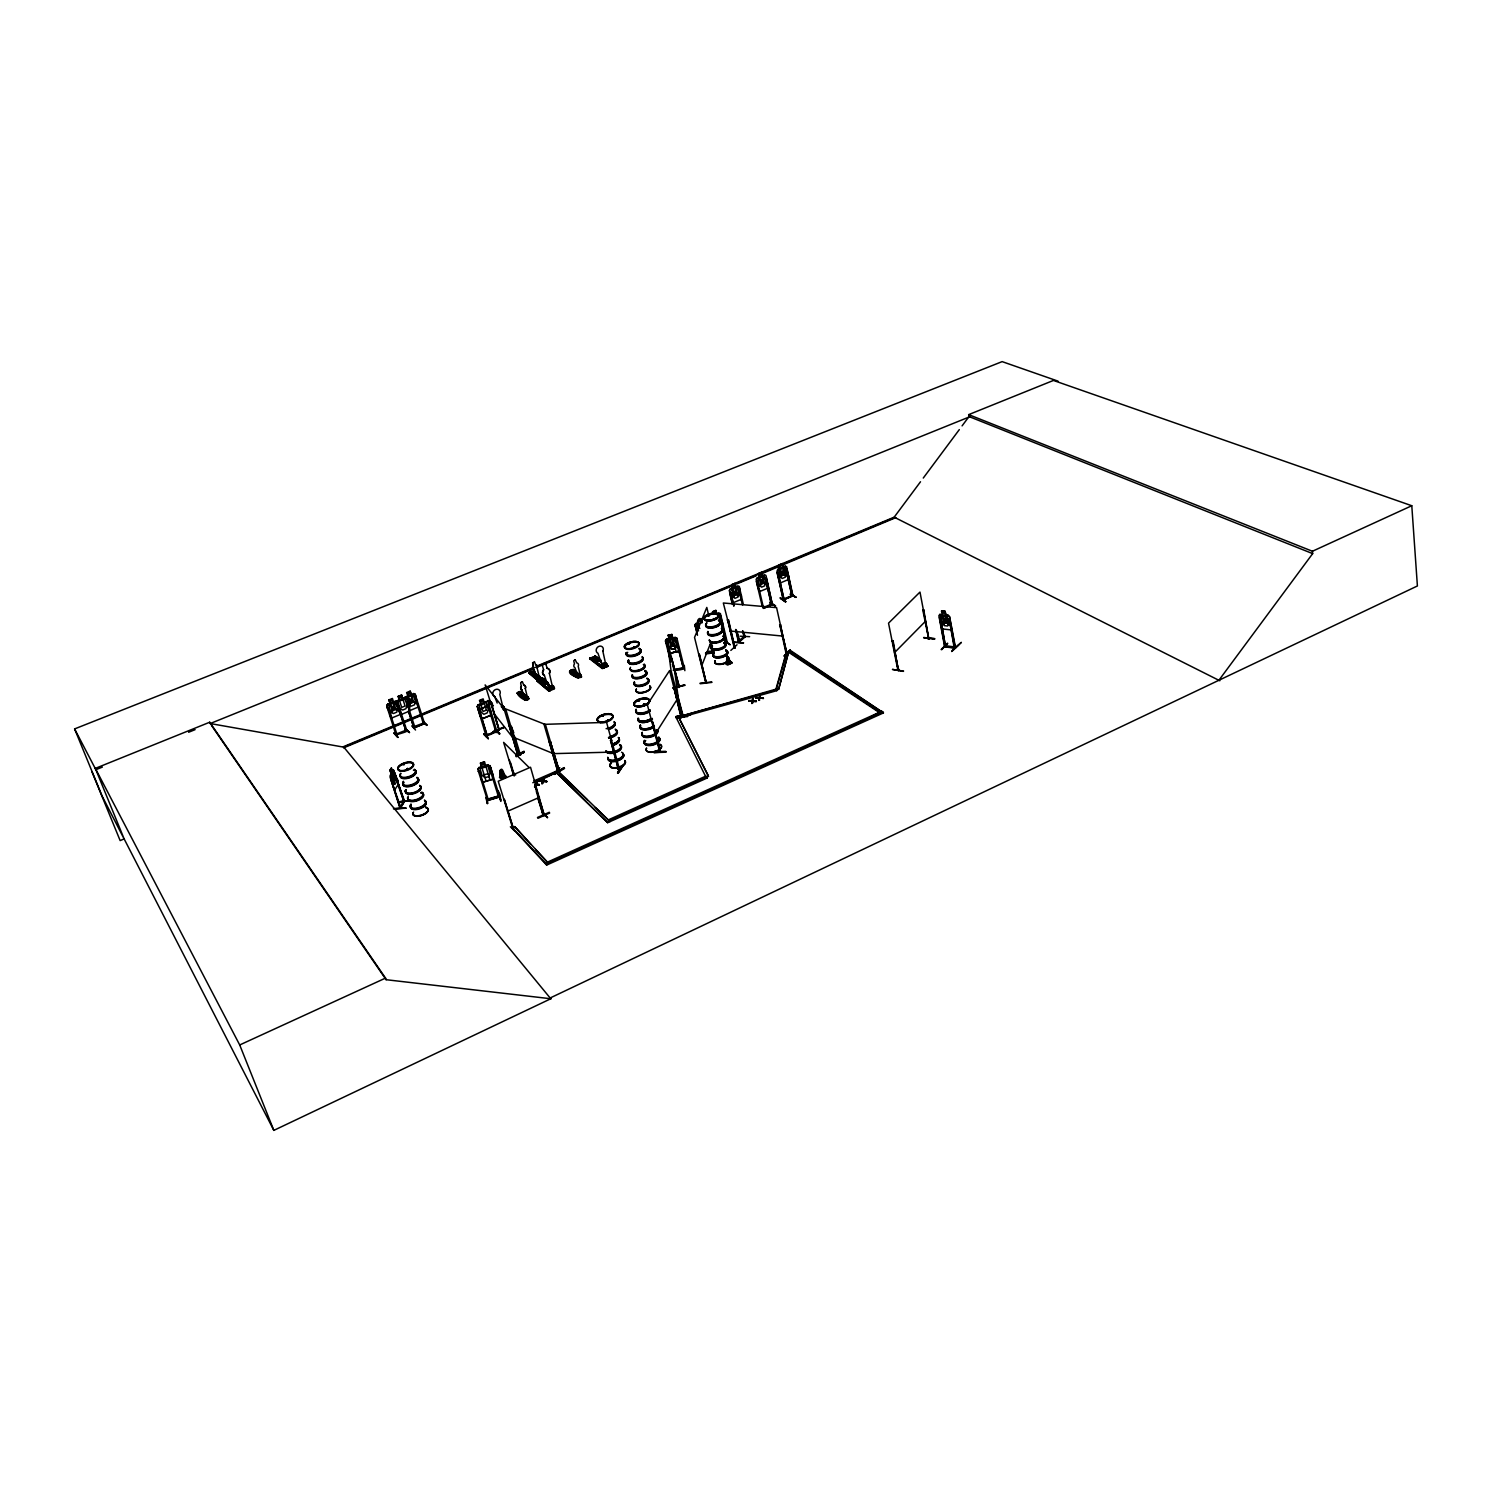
<?xml version="1.0" encoding="UTF-8"?>
<svg xmlns="http://www.w3.org/2000/svg" width="1492" height="1492" viewBox="0 0 1492 1492"><rect width="100%" height="100%" fill="white"/><g stroke="black" fill="none" stroke-linecap="round" stroke-linejoin="round"><path stroke-width="1.5" d="M726.697 663.474L727.014 656.088L730.726 662.635L726.697 663.474L726.772 656.238L730.688 662.15M526.247 697.641L525.855 696.783L526.751 697.342M526.583 697.193L520.111 691.934L528.653 698.834M404.574 801.484L400.322 808.31L390.121 777.276L393.571 770.133L404.668 801.446M393.422 786.732L390.102 775.318M579.064 674.496L579.157 676.864M892.514 669.479L903.611 671.083M903.275 671.4L892.552 669.386M604.857 664.145C598.796 661.012 614.741 669.945 604.484 663.325M603.477 663.474L604.596 664.089L603.365 663.567L604.26 666.924L603.533 663.418L603.868 664.369M513.472 828.974L504.24 799.171L513.64 829.216L512.483 828.116M550.94 689.397C548.981 682.627 552.45 688.763 550.268 685.686M400.471 710.565L400.36 714.463L391.874 717.95L389.71 715.116M525.762 697.118L526.378 699.207M538.127 678.562L537.922 676.92M550.604 685.667L550.846 687.103L551.145 686.189M580.22 676.417L578.635 674.552L579.456 675.261M604.204 664.63L604.316 664.052M480.2 715.768L482.364 718.678L490.831 715.246L491.036 711.292M898.352 669.386L898.818 669.125M892.533 641.187L898.389 670.542L893.074 640.646L892.141 641.168L893.074 640.646M537.903 676.156L538.481 676.995M551.275 686.637L550.473 686.73M604.129 663.586L604.316 664.406M493.125 775.336L492.826 779.328L483.184 782.181L480.797 778.955M722.296 626.621L722.632 622.742M741.449 595.625L741.095 599.43L739.267 586.543L737.831 585.834L730.148 589.06L729.364 590.701L732.479 604.111M767.671 588.258L767.988 584.435L767.671 588.258L759.969 591.429L758.309 588.463L760.025 591.466M788.634 575.819L788.261 579.605L780.67 582.794L778.917 579.903M394.037 732.758L397.991 737.44L394.056 733.318M411.736 725.914L415.541 730.017M699.263 654.746L706.257 683.094L699.468 654.223M483.93 734.456L488.369 738.708L483.818 734.027M532.588 662.616L533.371 665.73A2.592 2.257 -49.2 0 0 533.912 669.479L536.915 677.965L533.912 669.479A2.592 2.257 -49.2 0 1 533.297 665.674L532.663 663.287M532.607 662.989L534.416 661.646L535.684 664.761A2.592 2.257 -49.2 0 1 537.139 668.043L539.227 676.976M504.818 776.717C500.305 756.537 496.482 784.643 504.818 776.717L501.014 769.965L504.893 776.138M671.736 642.567L674.384 638.874L672.967 643.388L676.529 646.894L672.37 644.283L669.908 648.386L671.363 643.723L667.968 640.329L671.922 642.772M543.815 815.247L538.127 796.56M679.121 647.565L678.692 651.202L669.889 653.198M667.763 650.176L669.833 653.328L678.804 651.258L679.27 647.584M542.529 814.017L543.498 814.222L542.529 813.942M537.922 798.5L543.237 815.527M407.465 769.182L406.514 769.518L408.099 769.014M500.603 777.593L500.342 770.114M404.369 764.426L403.12 764.874L403.698 763.941M604.521 664.369L604.111 664.388M404.22 764.613L403.884 764.035M759.204 697.435L760.211 695.626L759.353 698.051L755.791 697.566L759.353 698.051M755.791 697.566L759.055 697.883L758.906 700.382L759.782 697.92L763.4 698.405L759.782 697.92M752.397 699.058L752.341 701.109L753.218 698.685L753.068 701.147L756.388 701.482L752.919 700.55L753.218 698.685M751.875 703.459L752.192 701.557L748.779 700.643L752.043 700.96L751.875 703.459L752.77 700.998M752.695 703.105L752.919 700.55M391.296 773.826L390.979 776.138L394.858 784.494L396.182 782.405L395.958 778.47L391.464 768.007L389.99 770.282L391.221 773.788L389.897 770.226L391.333 768.026M486.467 797.511L487.325 803.722L485.963 797.679M486.355 797.045L487.884 803.405M559.798 767.653L554.465 774.273M758.906 700.382L759.055 697.883M763.4 698.405L760.062 698.07L760.211 695.626M780.279 597.882L785.818 601.705L780.335 597.807M785.277 601.91L780.353 598.255L785.818 601.705M718.137 614.853L717.111 614.872M730.838 650.419L737.011 644.768M950.646 629.736L951.262 626.323M951.374 626.36L950.758 629.866L942.422 628.953L940.725 625.204L942.496 628.897M743.762 636.394L744.695 635.928M947.606 643.705L941.135 649.561M405.675 808.235C368.841 809.858 430.535 806.874 394.261 808.72M660.005 750.886L660.117 750.83M665.712 751.353L653.925 751.614L665.898 751.875L653.85 752.565L665.656 752.21M679.326 686.898L667.26 641.448L670.99 670.225L682.888 716.757L683.019 715.116M683.355 716.626L675.447 687.439M406.868 705.231L405.955 708.681L402.598 710.08L399.912 708.122L397.86 701.818L399.296 699.935M679.401 687.346L671.68 658.774L678.86 687.514M883.45 712.915L790.928 651.556L786.657 652.694L776.269 689.658L778.6 689.397L788.727 651.556L790.741 650.68L883.45 712.915L546.669 865.08L512.688 828.564M778.6 689.397L788.727 651.556L786.452 651.817L776.045 688.763L776.735 690.684L677.834 718.193M400.49 806.631L400.192 807.116M517.761 754.635L503.979 708.681L485.142 684.903L499.13 730.334L491.036 702.266M518.19 754.448L509.294 725.597L517.612 754.635M543.274 778.973L542.976 781.193L544.151 778.582L543.666 781.23L546.855 781.659L543.498 780.633L544.151 778.582M542.939 783.375L543.256 781.118L542.062 783.766L542.566 781.062L539.433 780.652L542.734 781.677L542.062 783.766M712.038 652.172C715.992 654.559 711.05 648.274 705.511 653.104L713.232 652.06M713.717 651.407L713.344 655.566M712.728 655.697L713.903 651.836M712.281 653.16L712.262 652.172M536.691 781.845L536.02 783.915L539.377 784.941L536.188 784.512L536.691 781.845L535.497 784.456M535.255 786.06L535.777 784.4L539.19 784.344M498.925 730.297L498.776 729.29M696.447 626.621L695.403 626.752L696.447 626.621L697.491 630.892M699.879 628.43C693.817 623.283 700.494 612.615 702.079 622.649L694.974 624.644L697.51 635.275M697.212 633.895L695.104 624.682L695.925 623.432L698.573 623.041L696.969 624.477L698.536 630.892M550.175 686.339L550.66 685.854M575.259 659.744L573.711 660.769L574.476 663.921A2.611 2.257 -50.9 0 0 574.924 667.67L578.299 677.331L581.227 676.062M668.043 635.331L671.904 634.473L672.668 638.091L674.888 638.837L676.529 645.309L675.298 648.479L671.717 649.281L669.106 646.95L667.465 640.516L669.087 638.93L668.043 635.331L671.81 634.678M676.51 645.271L675.298 648.461L671.717 649.262L669.106 646.95M713.325 619.311L714.705 618.527M714.053 618.807L714.966 619.199M714.873 619.068L713.866 618.844M701.632 665.936L711.218 641.523M709.315 615.319L709.185 615.674M708.775 615.394L708.308 615.208A7.516 3.171 -13.6 0 1 718.846 616.14A7.516 3.171 -13.6 0 1 707.525 620.933A7.516 3.171 -13.6 0 1 708.196 615.17A7.479 3.171 -13.6 0 1 718.808 616.159A7.479 3.171 -13.6 0 1 707.525 620.914A7.479 3.171 -13.6 0 1 708.196 615.189L708.29 615.823M793.017 595.979L786.582 566.792L785.184 566.083L777.612 569.235L779.029 579.828M784.083 598.684L783.002 598.889M784.177 599.747L777.966 572.443L783.878 599.56M645.476 704.746L643.873 704.112M645.327 704.895L644.88 704.019L643.388 705.343M645.215 704.765L643.91 705.25L643.91 704.149M645.029 704.765L643.425 705.194M638.408 700.643L639.527 700.68M638.93 700.606L638.408 700.718M772.315 603.663L771.233 604.092M772.558 604.596L763.773 608.326L763.102 607.281L763.363 608.27M388.946 699.972L390.102 703.403L388.778 699.916L392.452 698.461L393.478 702.005L395.641 702.378L397.693 708.681L396.779 712.132L393.422 713.549L390.736 711.591L388.666 705.287L390.102 703.403L387.435 704.317L386.726 706.052L391.967 717.857M387.566 704.466L386.689 706.014L396.163 735.444L395.79 734.232L406.756 729.868M607.207 721.251L608.232 719.946L608.4 720.897M608.661 720.45L607.337 720.356M405.264 696.988L404.556 698.704L409.685 710.64L418.077 707.133L415.28 694.172L413.638 693.5L405.264 696.988L404.686 698.704M401.124 714.556L395.921 702.583L396.667 700.886L405.097 697.603L406.775 698.144L409.703 707.208L409.554 711.05L401.124 714.556L398.979 711.572M395.958 702.62L399.166 699.916M603.234 716.123L602.824 715.768M603.104 716.309L602.395 716.029M633.783 648.087L634.361 646.763M727.481 643.294L720.375 613.51L716.682 613.734L715.862 610.303L712.523 611.757M487.325 736.302L478.69 708.159L487.474 736.227L486.28 736.675L477.235 706.574L478.018 704.858L486.56 701.352L488.22 702.023L497.078 732.124L496.09 732.516L496.948 730.968M477.291 706.63L478.074 704.895M633.018 647.715L634.156 646.801M598.721 660.695L596.576 661.329M628.636 643.891L629.829 643.5L628.822 643.481A7.591 3.226 -14.7 0 0 627.61 649.374A7.591 3.226 -14.7 0 0 639.21 644.488A7.591 3.226 -14.7 0 0 628.729 643.406L629.102 643.929M729.439 590.739L730.203 589.079M574.551 673.172L575.539 672.817M543.312 682.777C545.513 685.537 546.184 679.793 543.405 683.056M488.108 700.811L492.808 705.958L487.996 700.457L491.931 704.093M492.192 704L489.674 700.587M503.811 710.136L505.023 709.148L503.289 706.275L503.308 707.879M501.704 706.35L505.546 709.39L501.685 706.126M528.373 698.965C527.03 704.429 510.898 691.15 520.428 691.99M517.183 693.37C523.431 693.295 534.397 708.831 517.966 692.717M548.702 688.763L549.69 690.852L528.97 673.06C532.737 665.245 549.933 690.348 531.935 671.493M526.303 697.771C521.79 694.862 520.428 688.558 517.593 693.202M529.828 672.388L538.053 679.289L529.194 672.799M525.016 700.382L524.867 698.797M525.259 700.102L526.266 699.841L517.295 693.146M529.063 673.041L536.952 679.737L540.869 678.039M536.915 680.856L549.019 691.132L536.822 680.856L542.23 677.704L537.12 680.277L549.69 690.852M527.963 699.133L527.59 696.577L524.606 698.909L524.046 698.088L524.401 699.263L527.944 697.752L527.59 696.577M537.12 680.277L538.649 680.054M539.712 678.562L531.805 671.885M541.764 678.785L553.196 689.323L554.483 688.278L553.98 686.507L552.32 685.63L553.98 688.11L549.522 690.013L547.471 687.719L547.974 689.49L553.234 687.234L552.73 685.462M549.112 684.455L542.305 678.058L547.9 682.758L542.678 684.996L547.9 682.758M548.925 691.132L554.222 688.875M538.127 679.848L550.1 690.647M550.268 690.33L540.384 681.527M575.185 659.688L576.733 662.896A2.611 2.257 -50.9 0 1 578.206 666.271L580.239 675.279C574.942 676.1 580.649 677.853 577.926 678.077C563.342 671.904 573.338 664.928 577.441 674.16M573.115 669.833L578.131 673.862C572.667 670.374 572.965 667.95 569.608 671.344M569.795 671.102C567.109 675.913 587.102 680.165 580.164 675.223M608.251 666.047L602.376 668.64L589.62 658.737L595.495 656.238M590.701 658.326L589.638 658.737M602.078 666.271L602.563 668.043L604.092 667.875L590.422 658.382L602.264 666.458M581.246 675.018L580.108 674.44L581.227 676.622M594.002 656.629L606.573 666.812M594.804 656.555L589.899 658.159L603.421 668.174M534.509 673.843L533.558 674.869M606.442 666.831L607.58 666.383M607.524 666.42L605.957 663.045L605.938 664.63C602.6 670.393 599.933 663.194 601.257 667.017L606.423 664.817L605.957 663.045M521.379 695.123L523.058 694.619L521.547 694.787M533.222 674.608L534.378 674.03M487.213 799.246L487.604 800.626L477.776 769.238L481.506 766.72L480.368 763.102L484.508 761.89L490.066 780.148M477.944 769.294L478.783 767.653M899.005 669.964L897.942 670.523L888.542 623.152L919.986 592.063L928.919 639.191M406.85 768.809L407.745 769.424M407.279 769.201L407.409 769.592M407.447 769.238L407.764 768.399M732.18 662.821C721.923 669.311 725.187 656.443 732.255 662.69L727.723 664.742M676.212 716.831L687.364 716.16M510.376 826.773L515.076 831.38M403.996 801.596L399.968 808.254L390.755 778.917L400.807 807.526M403.493 801.465L400.546 806.799M404.145 801.484L399.912 808.328L399.893 806.612M404.108 801.54L394.653 772.893L404.145 802.174L397.916 784.512M410.225 800.831L398.644 801.875L410.431 800.607M618.303 773.098C632.422 751.185 608.344 788.13 621.866 765.713A8.001 3.786 -15.6 0 0 624.7 760.472M652.452 722.053L660.341 751.893M681.117 717.689L674.123 688.26L681.452 717.074M618.322 768.585C621.25 768.716 616.606 768.455 618.9 769.574M619.646 769.853L618.583 769.891L619.628 768.548M617.576 772.576L621.94 765.75A8.001 3.786 -15.6 0 1 612.074 767.503A8.001 3.786 -15.6 0 1 611.328 762.654M617.669 773.173L622.164 766.235A8.001 3.786 -15.6 0 0 624.831 760.92M655.137 734.213L677.032 699.599M398.271 784.344L394.876 789.66L393.384 786.825M610.489 740.48L611.701 740.218L610.489 740.48L618.546 769.947M424.157 722.613L424.642 723.545L413.899 728.077L408.379 711.087M405.731 731.211C410.039 731.248 392.172 735.575 397.376 734.941M498.514 797.064L499.391 795.665L499.615 797.008L487.604 800.589M520.801 682.739L522.48 682.012M487.287 800.439L499.727 796.728M558.605 770.432L558.773 770.226M549.373 741.99L550.417 741.953L549.373 741.99L557.822 771.513M745.03 636.842L743.948 632.608M502.524 775.448C492.323 779.309 511.514 779.104 504.427 774.74M501.368 779.085L506.366 776.81M1218.871 680.296L1312.662 553.625L1312.438 551.257L968.681 414.627L969.017 416.566L962.079 425.873M731.658 584.771L734.903 583.353L735.668 586.934L737.589 587.363L739.062 593.648L738.036 597.024L734.978 598.311L732.684 596.315L731.602 584.733L894.174 517.183L920.508 481.767M923.268 478.055L959.319 429.603M706.331 683.019L699.058 654.279M513.808 732.833L511.234 726.231L519.328 754.915L520.54 754.971M939.885 614.48L938.86 615.599L944.66 646.913L955.216 648.087L949.471 616.681L948.091 615.226M759.316 577.05L757.936 578.859L759.372 585.144L761.629 587.139L764.669 585.852L765.694 582.495L764.258 576.229L762.375 575.781L761.629 572.219L758.346 573.581L759.186 576.994L758.346 573.581M543.741 815.247L536.374 791.692M683 667.801L684.194 667.036M644.488 705.157L643.388 704.653L644.581 704.41M643.929 704.858L644.581 704.205M606.946 720.916L608.848 720.412M607.3 720.934L607.878 720.543M481.692 766.869L479.995 768.678L482.103 775.411L485.049 777.705L488.872 776.567L490.047 773.08L487.959 766.347L485.739 765.694M726.66 662.989L726.79 656.312M934.533 639.117L923.623 637.55L934.421 638.52M934.85 638.8L924.014 637.774M922.858 610.34L923.753 609.836L928.751 639.247L922.858 610.34L923.753 609.836M894.454 652.713L925.544 621.194M498.142 796.038L488.201 798.947L488.481 800.365L479.473 770.916L478.391 771.457L479.473 770.916M487.082 799.339L488.22 799.003M488.22 799.246L499.205 795.982M408.659 769.312L406.626 769.182M408.062 768.753L407.558 768.436M500.678 777.015L502.319 775.896M955.216 646.763L945.667 646.222L954.936 647.024M954.19 647.957L954.19 646.95M952.381 650.344C978.92 626.286 935.764 666.383 958.629 644.973M941.694 649.691L947.606 643.201L941.583 649.095M949.583 616.644L955.589 647.882L944.921 646.651L939.475 617.52L940.445 617.613L945.63 646.987L944.473 645.85L945.611 645.663M667.465 640.516L669.087 638.949M954.246 648.013L949.098 618.546L954.656 647.733M949.882 618.844L948.893 618.732M940.445 617.613L945.518 647.024M784.065 656.014L790.256 650.176M948.073 615.338L945.686 615.096L945.107 611.366L941.545 610.993L942.31 614.816L939.811 614.368M941.489 611.049L945.107 611.366M570.093 671.158L579.082 677.592M786.657 652.228L785.65 652.097L786.769 652.209M790.089 649.71L784.195 655.958M488.928 700.96L492.285 703.963M529.473 672.873L532.551 670.99L533.409 671.885L529.958 673.358L533.409 671.885M517.836 693.109L525.799 700.065M536.71 678.189L537.81 679.196M537.978 680.389L548.366 689.192M537.362 675.223L540.869 678.058L539.88 678.3M521.006 682.441L522.181 681.937M397.823 737.421L394.093 733.225M785.911 651.855L786.023 653.198L779.812 624.719L787.011 653.216M780.502 624.999L786.34 652.899M743.277 643.071L733.505 642.157L743.613 642.847M749.637 636.674L740.013 636.189M738.782 641.318L743.818 636.674M744.154 636.711L739.062 641.019M744.676 636.767L738.559 642.362L735.593 629.531M735.929 629.549L738.894 642.399L744.937 636.86M735.183 647.64L733.896 646.596M728.506 619.926L727.387 620.038L728.506 619.926L735.015 647.901M683.989 667.334C687.476 670.785 657.879 671.587 684.362 668.267L676.92 638.278L675.261 637.364L666.327 639.434L665.413 640.945L670.803 662.262M673.657 669.666L674.086 670.617M674.142 670.374L672.37 663.996M791.543 595.271L792.644 594.842M791.935 596.166L785.855 569.142L792.177 596.315M726.604 643.649L720.58 615.525L719.648 615.916L726.38 643.481M783.039 599.933L792.849 595.812L783.281 600.101L776.903 570.914M898.482 670.505L892.682 640.609M495.997 731.434C501.219 729.924 482.177 738.316 486.989 735.276M424.176 722.352L423.541 723.713M744.564 637.308L743.594 632.589M736.656 631.153L739.622 641.821L736.992 631.191M643.518 704.317L643.761 705.138M639.21 700.811L638.651 700.158A8.038 3.618 -14.9 0 0 637.382 706.76A8.038 3.618 -14.9 0 0 649.635 701.445A8.038 3.618 -14.9 0 0 638.501 700.102A8.001 3.618 -14.9 0 0 637.382 706.742A8.001 3.618 -14.9 0 0 649.598 701.464A8.001 3.618 -14.9 0 0 638.52 700.102L638.763 700.625M720.338 641.429L719.331 641.858M640.982 669.889L639.937 670.337M598.497 660.583L596.222 660.695M543.554 682.888L545.736 682.515M942.31 614.816L940.743 615.823L942.012 622.574L944.324 625.652L947.625 626.006L948.875 623.302L945.051 611.422M554.278 773.788C584.566 754.784 533.688 787.608 564.032 767.765M554.465 774.385L564.573 768.436M557.747 771.327L558.735 771.271L550.287 741.916L559.537 771.233L558.661 770.916M550.977 742.195L549.951 742.121M516.418 755.978L524.158 751.278L516.251 756.761M516.232 756.369L524.214 751.744M713.549 653.011L711.404 644.302M605.845 666.253C607.766 661.329 600.866 664.649 604.614 663.772M726.138 642.492L727.257 642.231L726.399 642.66M406.943 730.931L398.737 705.716M413.918 727.798L424.567 723.545L415.168 694.265M771.42 604.82L765.21 577.777L771.7 605.006M545.065 683.429L545.736 682.348M714.09 619.068L713.605 618.546M558.418 770.226L557.262 770.245L558.791 770.935M500.454 770.021L501.293 776.399M124.06 838.746L273.838 1130.377L550.958 998.67L550.324 997.906M1312.438 551.257L1411.786 505.732L1417.4 585.964L550.156 997.98L550.772 998.745L386.092 979.703L211.51 725.448M385.533 978.099L209.719 722.221L95.339 768.38L239.708 1044.959L385.533 978.099L386.092 979.703M542.696 812.562L547.639 817.579L542.23 812.133M585.89 845.852L545.68 864.017L545.382 863.066L881.958 711.143L867.337 718.752M590.123 843.95L615.506 832.48M619.74 830.559L662.075 811.443M666.309 809.541L681.117 802.845M685.35 800.943L757.302 768.455M761.535 766.534L786.937 755.064M791.152 753.162L803.852 747.417M808.086 745.515L833.487 734.045M837.721 732.143L863.103 720.673M535.479 849.452L548.086 862.917L514.74 826.605L512.409 827.65L546.389 864.129L883.264 711.982M608.699 819.705L705.735 776.157L706.854 777.108L707.096 778.041L607.673 822.689L555.322 771.588L607.673 822.689M615.282 817.803L608.96 820.656L610.004 821.644L557.56 770.618L534.005 780.894M619.516 815.919L642.698 805.493M646.913 803.61L672.221 792.252M676.435 790.35L705.958 777.09L707.096 778.041M607.412 821.756L706.854 777.108M734.139 647.603L727.611 619.851M537.456 817.467L549.336 812.263M537.903 818.325L549.709 812.972M535.274 785.613L544.375 815.62M748.779 700.643L752.192 700.513M748.928 701.24L756.239 700.886M758.757 699.785L759.726 700.009M752.919 701.594L756.388 701.482M507.485 811.35L539.489 797.288M536.411 780.857L553.457 773.415M532.793 782.74L556.274 772.483L537.325 781.771M539.433 780.652L542.79 780.577M536.859 782.442L535.815 782.237M539.6 781.248L546.687 781.062M535.068 784.344L534.565 787.049L535.945 784.997L539.377 784.941M543.442 781.715L546.855 781.659M509.443 760.099L514.031 775.821M499.428 733.859L495.624 729.569M495.978 731.416L485.926 735.481L486.392 736.638M574.569 670.374L571.175 672.09L575.408 671.046M594.338 661.348L599.467 659.166L594.338 661.348L595.625 662.355L600.754 660.154M600.847 660.508L595.625 662.355M576.154 671.661L572.76 673.377L577.012 672.332M526.005 697.249L526.807 696.708L527.385 698.685M525.781 697.23L526.862 696.764M548.888 688.316L552.394 686.805L554.483 688.278M502.879 706.462L504.483 707.357M527.31 696.689L528.41 697.286M548.273 688.95L552.73 687.047M605.547 663.231L607.263 664.071M604.148 666.831L605.733 666.159M601.518 666.57L602.88 667.521L607.244 665.656L606.852 664.238M726.287 643.556L727.331 643.108M537.847 676.305L539.265 678.17L538.612 676.137M539.377 676.044L539.712 677.2L536.243 678.673L535.908 677.517L536.449 678.338L539.377 676.044L540.831 678.095M539.116 676.156L540.197 676.715M591.074 658.793C602.339 652.563 592.436 662.019 589.806 657.804M591.932 659.464L597.042 657.282L591.932 659.464L593.294 660.807L598.329 658.27L593.201 660.452M546.576 681.378C535.068 687.887 545.568 679.364 547.806 682.404M574.01 669.927C564.312 672.985 577.311 670.971 573.17 669.255M533.875 672.109C527.086 676.193 533.054 670.747 534.751 673.023L531.283 674.477L534.751 673.023M532.719 675.522L536.188 674.067L531.935 674.85M409.517 732.572L405.097 728.749L409.442 732.516M422.814 721.289L427.178 725.187L422.684 721.419M478.839 708.308L477.832 708.719M496.034 732.497L487.53 704.41L488.667 704.131M790.256 594.226L796.206 597.304L790.797 593.984M763.438 607.505L771.122 604.241M783.971 598.814L791.804 595.7M763.587 608.214L772.315 604.484M775.691 605.994L769.685 602.302L775.094 605.696M406.663 702.284L415.018 727.611L413.396 726.902L423.131 723.154M424.176 722.65L423.541 724.012L414.701 696.559L415.69 696.149M720.17 620.747L718.64 614.368L716.664 613.939L718.939 612.839M482.308 718.846L490.831 715.246M489.208 705.306L478.298 709.894L489.227 705.306M741.095 599.43L733.318 602.637L731.621 599.653M712.672 611.832L715.843 610.508M388.162 707.544L387.155 707.954L388.293 707.674L397.096 734.81M396.947 703.888L397.935 703.478L396.947 703.888L406.122 731.304L397.077 704.019M782.33 563.584L783.058 567.147L784.923 567.594L786.321 573.861L785.296 577.199L782.274 578.467L780.055 576.471L779.085 564.946L782.33 563.584L783.132 566.997M532.737 667.801L343.421 746.69L550.772 998.745M537.045 666.01L730.67 585.312M124.153 838.914L120.143 840.593L91.87 771.55M894.771 517.482L343.794 747.156L210.204 723.545L209.719 722.221M343.57 747.884L532.663 669.05M536.952 667.26L732.497 585.722M736.787 583.932L756.127 575.875M895.815 517.631L760.398 574.271M732.311 603.98L729.625 592.641L730.707 592.38L733.933 605.994M742.457 604.894L738.559 588.911L739.472 588.538M762.263 606.479L756.351 581.47L757.246 581.097L763.624 608.438M765.21 577.777L766.291 577.516L772.408 604.726L765.937 575.408L764.519 574.7L756.892 577.889L756.127 579.53L758.197 588.538M783.468 600.008L777.071 572.816L778.153 572.555M785.855 569.142L786.937 568.881L792.7 595.83M761.741 580.313L758.29 578.616L761.218 581.6L759.987 586.505L762.076 582.067L765.638 584.137L762.58 581.078L763.755 576.341L761.797 580.388M397.543 701.538L393.552 701.837M387.472 704.373L395.884 700.867M405.115 697.473L402.747 698.387L401.646 694.992L398.028 696.484L399.334 699.99M488.332 799.246L487.045 799.6M499.708 796.989L490.01 765.676L493.237 775.467M968.681 414.627L1053.445 380.441L1411.786 505.732M102.351 767.093L95.88 769.704L74.6 728.917L1002.139 361.624L1058.014 381.131M188.626 732.255L195.098 729.644M210.204 723.545L969.651 416.809M523.58 751.763L515.896 754.784L523.934 752.546L516.288 755.623M516.101 755.362L523.748 752.285M493.125 731.695L504.352 727.014L493.106 731.658M493.255 731.826L504.464 727.462M608.065 719.965L606.908 721.233M597.994 660.881L596.744 661.105M575.147 672.817L574.028 672.873M486.765 735.052L495.661 731.639M406.346 729.774L406.775 730.744M414.086 727.984L408.528 711.236M713.493 618.751L714.388 618.788M633.69 647.155L633.317 647.882M734.773 646.894L733.728 646.857M708.308 775.672L706.108 777.369L708.308 775.672L678.077 716.048L675.764 716.757L706.108 777.369M544.319 814.072L544.356 815.583L530.537 767.242L498.235 781.248L513.117 829.421M499.708 793.669C504.296 818.772 493.721 772.203 500.566 799.675M489.488 767.951L490.626 767.615L489.544 768.156L498.664 797.325M483.24 781.957L492.677 779.178M486.168 781.304L480.555 763.177L484.508 761.964M485.627 765.527L490.215 765.638M482.065 768.082L485.907 766.944M484.154 774.814L487.996 773.695M683.392 668.23L676.249 640.478L683.429 668.491M776.53 689.789L677.461 717.13L778.395 688.483M544.673 683.261L543.722 683.355M673.023 687.663L684.828 684.921L673.172 688.26M673.116 688.073L684.94 685.35M677.07 718.473C690.982 715.004 698.741 712.617 677.032 718.193M607.785 720.99L606.554 720.934M667.036 639.341L675.242 637.55L676.808 638.408M668.994 635.909L671.307 635.387L671.605 636.562L669.293 637.065L668.994 635.909L671.307 635.405M669.293 637.065L671.605 636.543M669.087 638.874L666.309 639.378L665.544 640.907L669.833 653.328L678.804 651.295M669.386 640.087L672.967 639.285L669.386 640.087L671.027 646.521L674.608 645.719L671.027 646.521M671.307 659.893L666.905 642.586L665.861 642.828M676.268 640.646L677.331 640.422M682.926 667.521L684.082 667.073M673.974 669.852L682.982 667.614M684.865 670.673L684.306 665.413M668.062 635.405L671.904 634.492L676.174 651.929M520.503 755.008L519.869 754.169M557.579 769.947L558.549 769.909M619.385 768.846L619.665 769.909L606.573 722.37L544.02 724.366L557.766 771.289M705.623 654.018L713.493 652.825M700.233 683.746L711.833 682.404M700.084 683.168L711.74 681.956M393.459 770.152L397.618 780.185M410.039 800.402L398.644 801.875M712.393 653.198L710.378 644.432M520.82 691.617L529.026 698.666M537.325 679.569L529.101 672.444M687.402 716.179L675.839 716.589L675.988 717.652M677.834 717.111L687.532 716.608M595.103 656.163L600.567 660.378M495.605 729.551L499.969 733.728M665.898 751.875L653.906 751.707M422.553 720.841L426.563 725.448M552.544 753.665L614.741 752.043M786.732 653.254L776.586 607.654L723.322 602.992L734.773 647.901L728.283 620.112M730.11 644.861L724.739 640.795M519.589 753.665L520.428 754.971L515.057 737.048M790.331 594.096L795.777 597.415M729.159 661.777L730.11 661.833M929.106 637.606L928.117 638.222M779.589 624.906L780.726 624.794M504.389 775.747L500.79 769.891M730.017 630.985L783.02 636.114M733.859 646.838L734.885 646.67M735.127 647.677L733.971 647.845M763.251 697.808L760.062 698.07M755.922 698.163L759.204 698.48M618.602 769.909L610.638 740.256M939.811 614.555L947.998 615.413L949.416 616.737M402.654 698.554L404.836 698.927M484.117 702.49L486.28 702.881L488.257 709.334L487.269 712.859L483.874 714.295L481.226 712.299L479.249 705.847L480.722 703.926L479.454 700.345L483.147 698.871L484.154 702.284M550.156 686.525L551.704 685.723L552.562 688.707M674.888 638.856L672.687 638.147L676.92 638.334M969.017 416.566L1312.662 553.625M514.274 737.645L553.98 753.852M573.487 669.684L578.56 673.675M594.394 656.704L601.388 662.206M894.174 517.183L1219.822 680.762M785.165 566.214L786.545 566.923M522.424 681.975L523.785 685.145A2.648 2.294 -48 0 1 525.277 688.483L527.422 697.529L524.997 698.48L521.939 689.919A2.648 2.294 -48 0 1 521.361 686.115L521.417 686.152A2.648 2.294 -48 0 0 521.995 689.957L521.939 689.919M775.262 606.106L769.872 602.731L775.001 605.677M739.267 586.543L743.37 604.502M788.727 651.556L879.832 712.094M788.914 652.433L880.019 713.027M408.528 704.243L411.195 706.182L414.534 704.802L415.447 701.352L413.433 695.048L411.27 694.675L410.132 691.244M602.358 666.178L597.975 653.272A3.917 3.376 -52.3 0 1 596.651 648.442A3.917 3.376 -52.3 0 1 601.556 646.372A3.917 3.376 -52.3 0 1 602.861 651.202L602.973 651.277M594.916 655.641L600.959 660.452M601.183 665.096L602.88 667.521M590.888 657.73L603.7 667.801M589.899 658.382L602.582 668.267M572.555 669.908L577.628 673.918M569.72 670.71L578.43 677.853M543.648 669.833L543.554 669.74A3.954 3.432 -49.5 0 0 544.375 675.447L544.468 675.54A3.954 3.432 -49.5 0 1 543.648 669.833L542.491 666.029A1.977 1.716 -49.6 0 1 543.759 663.567A1.977 1.716 -49.6 0 1 546.016 664.537L546.109 664.611M549.354 673.34L549.448 673.414A3.954 3.432 -49.5 0 0 547.172 668.323L547.079 668.248A3.954 3.432 -49.5 0 1 549.354 673.34L552.488 686.898M535.628 664.705L535.684 664.761A2.592 2.257 -49.2 0 1 537.195 668.099L537.195 668.099M542.23 677.704L546.296 681.229M541.298 678.487L548.758 684.586M537.362 675.372L540.608 678.002L532.29 671.642M548.347 684.511L541.298 678.711L553.29 689.267M547.862 687.532L549.522 690.013M523.729 685.108L523.785 685.145A2.648 2.294 -48 0 1 525.333 688.539L525.277 688.483M520.727 691.262L529.101 698.629M520.111 691.784L528.41 698.927M517.22 692.773L525.557 700.158M503.102 707.973L499.801 694.358A3.991 3.488 -46.6 0 0 498.328 689.49A3.991 3.488 -46.6 0 0 493.255 691.654A3.991 3.488 -46.6 0 0 494.729 696.522L494.822 696.596M489.134 700.382L492.435 703.403M492.229 704.616L493.404 705.697M488.108 701.035L491.521 704.019M559.444 773.08L587.177 799.712M595.327 807.545L608.382 820.078M494.934 729.271L499.484 733.859M495.008 729.83L499.354 733.989M483.856 733.952L488.369 738.708M528.97 767.392L503.606 742.363L513.602 775.392M512.502 771.756L515.691 774.963M411.307 694.47L410.225 691.076L406.626 692.568L407.913 696.074L406.495 697.939L409.535 707.189M398.028 696.484L401.609 695.197L402.691 698.592M530.76 844.397L514.74 826.605M724.832 641.187L729.905 644.432M596.408 661.236L598.702 660.117M493.647 713.008L512.595 737.384M482.308 718.846L480.088 715.843L477.384 706.574M542.678 812.543L547.322 817.728M730.726 662.635L727.425 656.182L730.222 663.175M708.551 776.605L678.077 716.048M500.902 770.152L504.203 777.332M74.6 728.917L102.09 796.038L124.302 839.306L95.339 768.38M239.708 1044.959L273.838 1130.377M494.729 696.522L497.172 703.049M677.237 716.235L677.61 717.298M544.375 675.447L548.981 688.39M728.506 659.874L727.182 656.051L727.723 660.023M500.752 770.245L503.177 777.817M499.018 793.875L500.491 799.805M510.525 762.673L514.442 775.635M490.719 701.874L499.26 729.756M546.389 864.129L546.669 865.08M519.421 755.008L505.657 708.924L545.438 724.534L559.164 771.476L550.287 741.916M504.072 707.544L504.501 708.961M503.289 706.275L503.83 708.047M502.058 706.499L503.046 709.577M534.845 785.519L536.822 792.14M537.717 796.728L543.368 815.527M528.131 697.398L525.408 699.617L525.128 698.685M520.633 683.634L521.417 686.152M727.201 656.331L729.308 663.623M536.989 678.077L537.251 679.009L539.918 676.827M546.016 664.537L547.172 668.323M577.441 676.641L576.919 675.801L577.236 676.995M580.388 674.328L580.705 675.503M652.862 722.035L660.229 751.968L652.489 722.632M659.781 752.043L647.323 704.616L669.591 670.561L681.508 717.671M705.735 776.157L705.958 777.09M696.503 626.435L697.566 630.687M705.847 683.149L694.545 637.42L706.798 607.43L708.887 616.047M701.352 619.012L702.173 622.518M719.648 615.916L726.362 643.723M730.52 592.268L733.747 605.864M734.829 583.521L735.612 586.897M734.456 584.342L734.717 585.461L732.74 586.3L732.479 585.162M742.885 630.985L744.322 637.42L742.55 630.967M776.045 688.763L776.735 690.684M761.181 573.208L761.442 574.327L759.484 575.147L759.223 574.028M488.276 764.743L478.69 767.559M781.883 564.573L780.185 566.512L779.943 565.393M602.861 651.202L605.808 664.705M502.058 778.059L500.566 770.282L501.107 777.966M727.033 656.368L728.227 663.847M674.515 669.889L678.431 699.3M726.884 656.368L727.275 663.791M642.492 657.916A7.572 3.282 -14.8 0 1 636.114 664.052A7.572 3.282 -14.8 0 1 628.897 661.049M642.455 657.431A7.684 3.32 -14.8 0 1 636.002 663.66A7.684 3.32 -14.8 0 1 628.673 660.602M644.208 664.425A7.572 3.301 -14.8 0 1 638.8 670.337A7.572 3.301 -14.8 0 1 630.183 668.509M644.134 664.145A7.572 3.301 -14.8 0 1 637.755 670.318A7.572 3.301 -14.8 0 1 630.538 667.278M639.378 649.113A7.702 3.301 -14.8 0 1 639.359 653.477A7.702 3.301 -14.8 0 1 629.848 656.238A7.702 3.301 -14.8 0 1 626.603 652.806M642.138 656.611A7.572 3.282 -14.8 0 1 635.76 662.746A7.572 3.282 -14.8 0 1 628.542 659.744M639.415 649.617A7.591 3.264 -14.8 0 1 638.968 654.223A7.591 3.264 -14.8 0 1 628.971 656.536A7.591 3.264 -14.8 0 1 627.722 652.302M642.362 657.021A7.684 3.32 -14.8 0 1 635.89 663.25A7.684 3.32 -14.8 0 1 628.58 660.21M639.266 648.703A7.702 3.301 -14.8 0 1 639.247 653.086A7.702 3.301 -14.8 0 1 629.755 655.827A7.702 3.301 -14.8 0 1 626.509 652.414M639.061 648.293A7.591 3.264 -14.8 0 1 635.592 654.373A7.591 3.264 -14.8 0 1 626.043 652.899M648.274 679.96A7.535 3.338 -14.8 0 1 641.952 686.171A7.535 3.338 -14.8 0 1 634.753 683.075M647.192 678.935A7.646 3.376 -14.8 0 1 647.211 683.411A7.646 3.376 -14.8 0 1 637.793 686.152A7.646 3.376 -14.8 0 1 634.529 682.627M649.971 686.395A7.535 3.357 -14.8 0 1 643.667 692.624A7.535 3.357 -14.8 0 1 636.45 689.509M649.822 685.966A7.516 3.338 -14.8 0 1 643.537 692.176A7.516 3.338 -14.8 0 1 636.357 689.062M643.332 664.611A7.553 3.282 -14.8 0 1 639.9 670.747A7.553 3.282 -14.8 0 1 630.407 669.199M649.897 686.133A7.535 3.357 -14.8 0 1 643.593 692.363A7.535 3.357 -14.8 0 1 636.375 689.229M644.283 664.723A7.572 3.301 -14.8 0 1 638.874 670.635A7.572 3.301 -14.8 0 1 630.258 668.808M645.178 671.232A7.646 3.357 -14.8 0 1 645.178 675.671A7.646 3.357 -14.8 0 1 635.741 678.431A7.646 3.357 -14.8 0 1 632.496 674.925M646.894 678.133A7.535 3.338 -14.8 0 1 646.913 682.553A7.535 3.338 -14.8 0 1 637.625 685.257A7.535 3.338 -14.8 0 1 634.398 681.788M645.215 671.736A7.553 3.32 -14.8 0 1 645.234 676.118A7.553 3.32 -14.8 0 1 635.909 678.823A7.553 3.32 -14.8 0 1 632.701 675.372M647.099 678.543A7.646 3.376 -14.8 0 1 647.118 683A7.646 3.376 -14.8 0 1 637.681 685.76A7.646 3.376 -14.8 0 1 634.436 682.236M645.066 670.841A7.646 3.357 -14.8 0 1 641.597 677.088A7.646 3.357 -14.8 0 1 631.955 675.503M644.88 670.43A7.553 3.32 -14.8 0 1 641.448 676.585A7.553 3.32 -14.8 0 1 631.937 675.037M721.68 629.624A7.497 3.226 -13.6 0 1 716.664 635.331A7.497 3.226 -13.6 0 1 707.842 633.634M721.662 629.12A7.609 3.264 -13.6 0 1 715.619 635.163A7.609 3.264 -13.6 0 1 707.991 632.272M723.266 636.096A7.497 3.245 -13.6 0 1 718.249 641.84A7.497 3.245 -13.6 0 1 709.409 640.124M723.191 635.834A7.497 3.245 -13.6 0 1 718.174 641.579A7.497 3.245 -13.6 0 1 709.353 639.863M718.696 620.858A7.628 3.245 -13.6 0 1 719.013 625.055A7.628 3.245 -13.6 0 1 709.633 627.778A7.628 3.245 -13.6 0 1 706.089 624.495M721.363 628.318A7.497 3.226 -13.6 0 1 715.395 634.268A7.497 3.226 -13.6 0 1 707.879 631.414M719.815 621.847A7.516 3.208 -13.6 0 1 713.81 627.778A7.516 3.208 -13.6 0 1 706.294 624.943M721.568 628.729A7.609 3.264 -13.6 0 1 715.507 634.771A7.609 3.264 -13.6 0 1 707.898 631.881M718.585 620.448A7.628 3.245 -13.6 0 1 718.491 624.962A7.628 3.245 -13.6 0 1 708.458 627.274A7.628 3.245 -13.6 0 1 706.835 623.152M718.417 620.038A7.516 3.208 -13.6 0 1 718.305 624.495A7.516 3.208 -13.6 0 1 708.402 626.771A7.516 3.208 -13.6 0 1 706.816 622.705M725.895 651.109A7.46 3.282 -13.6 0 1 726.25 655.361A7.46 3.282 -13.6 0 1 717.074 658.047A7.46 3.282 -13.6 0 1 713.568 654.708M725.877 650.624A7.572 3.32 -13.6 0 1 725.802 655.23A7.572 3.32 -13.6 0 1 715.824 657.524A7.572 3.32 -13.6 0 1 714.202 653.31M727.462 657.524A7.46 3.301 -13.6 0 1 729.01 660.527M726.958 662.392A7.46 3.301 -13.6 0 1 718.081 664.444A7.46 3.301 -13.6 0 1 715.116 661.124M728.935 660.266A7.46 3.301 -13.6 0 0 727.387 657.263A7.423 3.282 -13.6 0 1 728.861 660.079M726.884 662.131A7.46 3.301 -13.6 0 1 718.025 664.164A7.46 3.301 -13.6 0 1 715.06 660.863M723.396 636.823A7.479 3.226 -13.6 0 1 718.417 642.548A7.479 3.226 -13.6 0 1 709.614 640.833M726.809 661.944A7.423 3.282 -13.6 0 1 718.006 663.959A7.423 3.282 -13.6 0 1 715.06 660.676M723.322 636.394A7.497 3.245 -13.6 0 1 718.323 642.138A7.497 3.245 -13.6 0 1 709.483 640.422M724.012 642.921A7.572 3.301 -13.6 0 1 723.937 647.509A7.572 3.301 -13.6 0 1 713.959 649.822A7.572 3.301 -13.6 0 1 712.318 645.626M725.597 649.822A7.46 3.282 -13.6 0 1 725.522 654.373A7.46 3.282 -13.6 0 1 715.694 656.629A7.46 3.282 -13.6 0 1 714.071 652.47M724.049 643.425A7.479 3.264 -13.6 0 1 723.974 647.957A7.479 3.264 -13.6 0 1 714.127 650.214A7.479 3.264 -13.6 0 1 712.523 646.073M725.783 650.232A7.572 3.32 -13.6 0 1 725.709 654.839A7.572 3.32 -13.6 0 1 715.731 657.133A7.572 3.32 -13.6 0 1 714.108 652.918M723.918 642.53A7.591 3.301 -13.6 0 1 723.844 647.118A7.591 3.301 -13.6 0 1 713.847 649.412A7.591 3.301 -13.6 0 1 712.225 645.234M724.814 642.642A7.479 3.264 -13.6 0 1 718.883 648.628A7.479 3.264 -13.6 0 1 711.367 645.738M417.406 778.656A8.169 3.674 -18.3 0 1 416.38 783.822A8.169 3.674 -18.3 0 1 406.309 786.769A8.169 3.674 -18.3 0 1 403.884 782.61M417.331 778.134A8.281 3.73 -18.3 0 1 416.305 783.375A8.281 3.73 -18.3 0 1 406.085 786.377A8.281 3.73 -18.3 0 1 403.623 782.162M419.606 785.37A8.169 3.711 -18.4 0 1 414.72 792.588A8.169 3.711 -18.4 0 1 405.451 790.462M420.446 785.743A8.169 3.693 -18.4 0 1 413.601 792.625A8.169 3.693 -18.4 0 1 405.358 790.182M414.701 770.077A8.299 3.711 -18.3 0 1 409.703 777.332A8.299 3.711 -18.3 0 1 400.304 775.225M416.958 777.313A8.169 3.674 -18.3 0 1 415.932 782.479A8.169 3.674 -18.3 0 1 405.861 785.426A8.169 3.674 -18.3 0 1 403.437 781.267M415.69 771.252A8.187 3.655 -18.3 0 1 408.808 778.078A8.187 3.655 -18.3 0 1 400.565 775.691M413.415 770.208A8.187 3.655 -18.3 0 1 414.757 770.599M417.2 777.724A8.281 3.73 -18.3 0 1 416.156 782.964A8.281 3.73 -18.3 0 1 405.955 785.948A8.281 3.73 -18.3 0 1 403.493 781.733M414.571 769.667A8.299 3.711 -18.3 0 1 413.508 774.889A8.299 3.711 -18.3 0 1 403.288 777.873A8.299 3.711 -18.3 0 1 400.826 773.695M414.328 769.257A8.187 3.655 -18.3 0 1 413.284 774.385A8.187 3.655 -18.3 0 1 403.194 777.351A8.187 3.655 -18.3 0 1 400.77 773.21M424.866 801.428A8.113 3.73 -18.5 0 1 420.017 808.683A8.113 3.73 -18.5 0 1 410.785 806.501M424.791 800.906A8.243 3.786 -18.5 0 1 423.803 806.221A8.243 3.786 -18.5 0 1 413.657 809.205A8.243 3.786 -18.5 0 1 411.177 804.915M425.686 807.638A8.113 3.767 -18.5 0 1 426.954 812.581A8.113 3.767 -18.5 0 1 416.622 816.31A8.113 3.767 -18.5 0 1 413.601 812.021M427.868 808.459A8.131 3.767 -18.5 0 1 421.117 815.415A8.131 3.767 -18.5 0 1 412.874 812.879M425.593 807.358A8.131 3.767 -18.5 0 1 426.954 807.769M419.83 786.116A8.131 3.693 -18.4 0 1 418.823 791.301A8.131 3.693 -18.4 0 1 408.789 794.248A8.131 3.693 -18.4 0 1 406.365 790.07M427.775 808.291A8.075 3.749 -18.5 0 1 421.042 815.192A8.075 3.749 -18.5 0 1 412.855 812.674M425.5 807.209A8.075 3.749 -18.5 0 1 426.861 807.62M419.718 785.669A8.169 3.711 -18.4 0 1 418.692 790.872A8.169 3.711 -18.4 0 1 408.64 793.837A8.169 3.711 -18.4 0 1 406.197 789.641M420.819 792.532A8.243 3.767 -18.4 0 1 422.46 797.101A8.243 3.767 -18.4 0 1 412.818 801.241A8.243 3.767 -18.4 0 1 407.875 798.108M424.418 800.085A8.131 3.73 -18.5 0 1 423.43 805.326A8.131 3.73 -18.5 0 1 413.433 808.272A8.131 3.73 -18.5 0 1 410.971 804.039M420.893 793.054A8.131 3.711 -18.4 0 1 422.516 797.567A8.131 3.711 -18.4 0 1 413.023 801.652A8.131 3.711 -18.4 0 1 408.137 798.537M424.66 800.495A8.243 3.786 -18.5 0 1 423.653 805.811A8.243 3.786 -18.5 0 1 413.508 808.795A8.243 3.786 -18.5 0 1 411.027 804.505M422.05 792.532A8.243 3.767 -18.4 0 1 417.107 799.861A8.243 3.767 -18.4 0 1 407.745 797.698M421.807 792.121A8.15 3.711 -18.4 0 1 420.819 797.343A8.15 3.711 -18.4 0 1 410.785 800.29A8.15 3.711 -18.4 0 1 408.342 796.075M652.396 719.256A8.001 3.674 -14.9 0 1 642.399 722.52A8.019 3.674 -14.9 0 1 638.651 718.659A8.001 3.674 -14.9 0 0 642.399 722.52A8.019 3.674 -14.9 0 0 652.414 719.256M652.377 718.79A8.131 3.73 -14.9 0 1 642.231 722.109A8.131 3.73 -14.9 0 1 638.427 718.193M654.205 726.044A8.001 3.693 -14.9 0 1 644.208 729.308A8.001 3.693 -14.9 0 1 640.46 725.41A8.019 3.693 -14.9 0 0 644.227 729.42A8.001 3.693 -14.9 0 0 654.223 726.138A8.019 3.693 -14.9 0 1 644.227 729.42A8.001 3.693 -14.9 0 1 640.497 725.522M654.074 725.597A8.001 3.693 -14.9 0 1 644.096 728.861A8.019 3.693 -14.9 0 1 640.385 725.168M640.366 724.981A8.001 3.693 -14.9 0 0 644.096 728.861A8.019 3.693 -14.9 0 0 654.149 725.783M650.232 710.64A8.15 3.711 -14.9 0 1 640.049 713.959A8.15 3.711 -14.9 0 1 636.263 710.061M650.251 711.106A8.038 3.655 -14.9 0 1 640.217 714.37A8.038 3.655 -14.9 0 1 636.487 710.528M652.265 718.379A8.131 3.73 -14.9 0 1 643.052 721.699A8.131 3.73 -14.9 0 1 637.867 718.846M650.12 710.211A8.15 3.693 -14.9 0 1 639.937 713.53A8.15 3.693 -14.9 0 1 636.152 709.651M649.897 709.726A8.038 3.655 -14.9 0 1 639.863 713.008A8.038 3.655 -14.9 0 1 636.114 709.166M659.11 738.372A7.982 3.73 -14.9 0 1 656.592 743.669A7.982 3.73 -14.9 0 1 646.633 745.291A7.982 3.73 -14.9 0 1 645.738 740.573M659.091 737.85A8.094 3.786 -14.9 0 1 652.358 744.788A8.094 3.786 -14.9 0 1 644.581 741.188M659.781 744.452A7.982 3.767 -15 0 1 659.856 749.413A7.982 3.767 -15 0 1 650.027 752.304A7.982 3.767 -15 0 1 646.577 748.35M659.706 744.172A7.982 3.767 -15 0 1 659.781 749.133A7.982 3.767 -15 0 1 649.952 752.024A7.982 3.767 -15 0 1 646.502 748.07M654.391 726.809A7.982 3.693 -14.9 0 1 644.413 730.073A7.982 3.693 -14.9 0 1 640.683 726.175M656.965 729.812A8.113 3.767 -14.9 0 1 650.214 736.731A8.113 3.767 -14.9 0 1 642.418 733.15M658.755 737.011A7.982 3.73 -14.9 0 1 652.116 743.855A7.982 3.73 -14.9 0 1 644.432 740.293M657.002 730.315A8.001 3.711 -14.9 0 1 656.368 734.25M655.007 735.276A8.001 3.711 -14.9 0 1 646.39 737.533A8.001 3.711 -14.9 0 1 642.213 734.679M658.979 737.44A8.094 3.786 -14.9 0 1 652.246 744.377A8.094 3.786 -14.9 0 1 644.469 740.759M657.487 730.222A8.113 3.767 -14.9 0 1 649.076 736.507A8.113 3.767 -14.9 0 1 642.306 732.721M657.263 729.793A8.001 3.711 -14.9 0 1 648.964 735.985A8.001 3.711 -14.9 0 1 642.287 732.255M615.618 730.52A8.075 3.711 -15.5 0 1 616.457 734.568A8.075 3.711 -15.5 0 1 608.755 738.223M612.615 744.303A8.075 3.749 -15.5 0 0 618.49 737.645A8.019 3.711 -15.5 0 1 612.541 744.098A8.038 3.73 -15.5 0 0 618.397 737.477M614.089 721.606A8.094 3.693 -15.5 0 1 613.305 725.56A8.094 3.693 -15.5 0 1 606.106 728.674M615.581 729.998A8.187 3.767 -15.5 0 1 616.438 734.101A8.187 3.767 -15.5 0 1 608.605 737.813M615.469 729.569A8.187 3.767 -15.5 0 1 616.308 733.691A8.187 3.767 -15.5 0 1 608.494 737.384M615.245 729.159A8.075 3.711 -15.5 0 1 616.513 732.665A8.075 3.711 -15.5 0 1 610.433 736.395M614.462 722.967A8.094 3.693 -15.5 0 1 608.549 729.569M614.443 722.464A8.206 3.749 -15.5 0 1 608.438 729.159M614.331 722.035A8.206 3.749 -15.5 0 1 608.326 728.73M618.565 737.925A8.075 3.749 -15.5 0 1 612.69 744.583M622.985 753.684A8.15 3.842 -15.5 0 1 617.054 760.472A8.15 3.842 -15.5 0 1 607.897 758.122M624.775 760.64A8.038 3.805 -15.6 0 1 622.108 766.067A8.038 3.805 -15.6 0 1 612.093 767.69A8.038 3.805 -15.6 0 1 611.347 762.822M622.164 766.328A8.001 3.786 -15.6 0 1 612.186 767.951A8.001 3.786 -15.6 0 1 611.44 763.102M619.684 744.993A8.169 3.805 -15.5 0 1 616.811 751.67A8.169 3.805 -15.5 0 1 605.715 751.073M621.567 752.21A8.038 3.786 -15.5 0 1 617.8 759.204A8.038 3.786 -15.5 0 1 607.766 757.227M619.721 745.515A8.057 3.767 -15.5 0 1 616.905 752.099A8.057 3.767 -15.5 0 1 605.957 751.52M622.873 753.273A8.15 3.823 -15.5 0 1 616.942 760.062A8.15 3.823 -15.5 0 1 607.785 757.712M619.572 744.564A8.169 3.805 -15.5 0 1 617.613 750.812A8.169 3.805 -15.5 0 1 606.2 751.52M620.43 744.769A8.057 3.749 -15.5 0 1 616.532 750.737A8.057 3.749 -15.5 0 1 606.162 750.998M618.658 738.242A8.075 3.749 -15.5 0 1 612.764 744.9M739.025 595.159L737.887 595.644L735.407 593.219L733.243 597.583L734.53 592.772L731.565 589.788L734.997 591.746L737.085 587.475L735.892 592.231L739.025 595.159M389.076 705.026L392.601 707.935L391.575 712.952L393.608 708.364L397.786 710.341L394.112 707.339L395.119 702.508L393.067 706.891L389.076 705.026M406.906 697.678L410.393 700.606L409.349 705.604L411.4 701.016L415.541 703.012L411.885 700.009L412.967 695.291L410.86 699.543L406.906 697.678M786.265 575.352L785.24 575.893L782.74 573.413L780.596 577.74L781.883 572.965L778.992 569.981L782.349 571.94L784.419 567.706L783.225 572.424L786.265 575.352M948.931 624.738L945.201 621.026C945.145 626.453 940.147 624.271 944.305 620.15L941.303 615.786L944.846 619.404C945.051 614.07 949.826 616.569 945.779 620.336L948.931 624.738M392.955 772.744L393.254 777.276L390.997 775.84L393.254 778.507L393.72 784.195L393.813 778.824L396.201 780.353L393.851 777.612L392.955 772.744M928.117 638.091L928.322 639.266L928.173 638.091M395.249 779.57L393.907 781.659L391.687 775.019L393.03 772.949L395.249 779.57M391.818 770.357L390.941 771.681L391.408 769.163L391.818 770.357M504.855 709.688L501.405 706.704L504.855 709.688M522.069 692.437L518.619 694.172L522.069 692.437M522.871 693.146L519.421 694.88L522.871 693.146M523.58 693.761L520.13 695.514L523.58 693.761M524.382 694.47L520.932 696.223L524.382 694.47M543.442 678.729L538.332 681.303L543.442 678.729M544.263 679.419L539.134 681.993L544.263 679.419M545.494 680.445L540.365 683.038L545.494 680.445M521.529 691.971L518.078 693.705L521.529 691.971M715.414 611.31L713.362 612.168L713.642 613.305L715.675 612.447L715.414 611.31M486.429 710.099L483.035 711.535L481.077 705.082L484.471 703.646L486.429 710.099M482.625 699.86L480.443 700.774L480.797 701.93L482.979 701.016L482.625 699.86M737.421 594.338L734.344 595.625L732.852 589.34L735.929 588.053L737.421 594.338M764.053 583.167L761.013 584.454L759.577 578.187L762.636 576.9L764.053 583.167M784.699 574.532L781.677 575.8L780.279 569.534L783.3 568.265L784.699 574.532M395.902 709.446L392.545 710.845L390.475 704.541L393.832 703.142L395.902 709.446M413.657 702.098L410.319 703.497L408.286 697.193L411.624 695.794L413.657 702.098M391.948 699.431L389.766 700.326L390.139 701.464L392.321 700.569L391.948 699.431M409.759 692.101L407.614 692.997L407.969 694.134L410.132 693.239L409.759 692.101M401.516 697.1L399.334 697.995L398.979 696.876L401.143 695.981L401.516 697.1M403.026 699.673L399.651 701.072L401.702 707.376L405.078 705.977L403.026 699.673M483.912 762.934L481.431 763.643L481.823 764.855L484.285 764.128L483.912 762.934M700.755 619.851L698.48 620.15L698.76 621.306L701.035 621.008L700.755 619.851M397.674 780.13L398.345 784.4L397.674 780.13M408.808 732.236L404.91 728.189L408.827 732.274M944.473 612.074L942.329 611.851L942.552 613.063L944.697 613.287L944.473 612.074M945.853 616.364L942.534 616.01L943.783 622.761L947.103 623.115L945.853 616.364M627.423 648.703A7.609 3.245 -14.7 0 0 639.042 643.798A7.609 3.245 -14.7 0 0 628.542 642.716A7.609 3.245 -14.7 0 0 627.423 648.703A7.609 3.245 -14.7 0 0 639.061 643.835A7.609 3.245 -14.7 0 0 628.561 642.754A7.609 3.245 -14.7 0 0 627.423 648.74M707.339 620.262A7.535 3.189 -13.6 0 0 718.696 615.469A7.535 3.189 -13.6 0 0 708.01 614.499A7.535 3.189 -13.6 0 0 707.339 620.262A7.553 3.189 -13.6 0 0 718.715 615.487A7.497 3.171 -13.6 0 0 708.029 614.518A7.553 3.189 -13.6 0 0 707.339 620.299A7.497 3.171 -13.6 0 0 718.678 615.487A7.553 3.189 -13.6 0 0 708.01 614.518A7.497 3.171 -13.6 0 0 707.357 620.262M402.15 770.618A8.225 3.637 -18.3 0 0 413.452 763.997A8.225 3.637 -18.3 0 0 401.161 764.314A8.225 3.637 -18.3 0 0 402.15 770.618M402.392 771.271A8.187 3.637 -18.3 0 0 413.638 764.669A8.187 3.637 -18.3 0 0 401.404 764.986A8.187 3.637 -18.3 0 0 402.392 771.271M402.225 770.86A8.225 3.637 -18.3 0 0 413.526 764.24A8.225 3.637 -18.3 0 0 401.236 764.557A8.225 3.637 -18.3 0 0 402.225 770.86M637.177 706.089A8.075 3.637 -14.9 0 0 649.486 700.774A8.075 3.637 -14.9 0 0 638.315 699.412A8.075 3.637 -14.9 0 0 637.177 706.089M637.233 706.331A8.075 3.637 -14.9 0 0 649.542 701.016A8.075 3.637 -14.9 0 0 638.371 699.655A8.075 3.637 -14.9 0 0 637.233 706.331M642.045 721.158A8.001 3.655 -14.9 0 0 650.661 718.902A8.019 3.674 -14.9 0 1 642.026 721.158A8.019 3.674 -14.9 0 1 637.849 718.342A8.001 3.655 -14.9 0 0 642.045 721.158M600.418 721.904A8.113 3.674 -15.5 0 0 612.876 716.514A8.113 3.674 -15.5 0 0 601.78 715.097A8.113 3.674 -15.5 0 0 600.418 721.904A8.131 3.674 -15.5 0 0 612.895 716.552A8.131 3.674 -15.5 0 0 601.798 715.116A8.131 3.674 -15.5 0 0 600.418 721.942M600.623 722.613A8.094 3.674 -15.5 0 0 613.044 717.223A8.094 3.674 -15.5 0 0 601.985 715.806A8.094 3.674 -15.5 0 0 600.623 722.613M617.166 760.883A8.019 3.767 -15.5 0 0 622.985 754.206A8.038 3.786 -15.5 0 1 617.166 760.901A8.038 3.786 -15.5 0 1 608.139 758.57A8.019 3.767 -15.5 0 0 617.166 760.883M612.895 745.329A8.057 3.73 -15.5 0 0 618.751 738.689A8.019 3.711 -15.5 0 1 612.876 745.31"/></g></svg>
